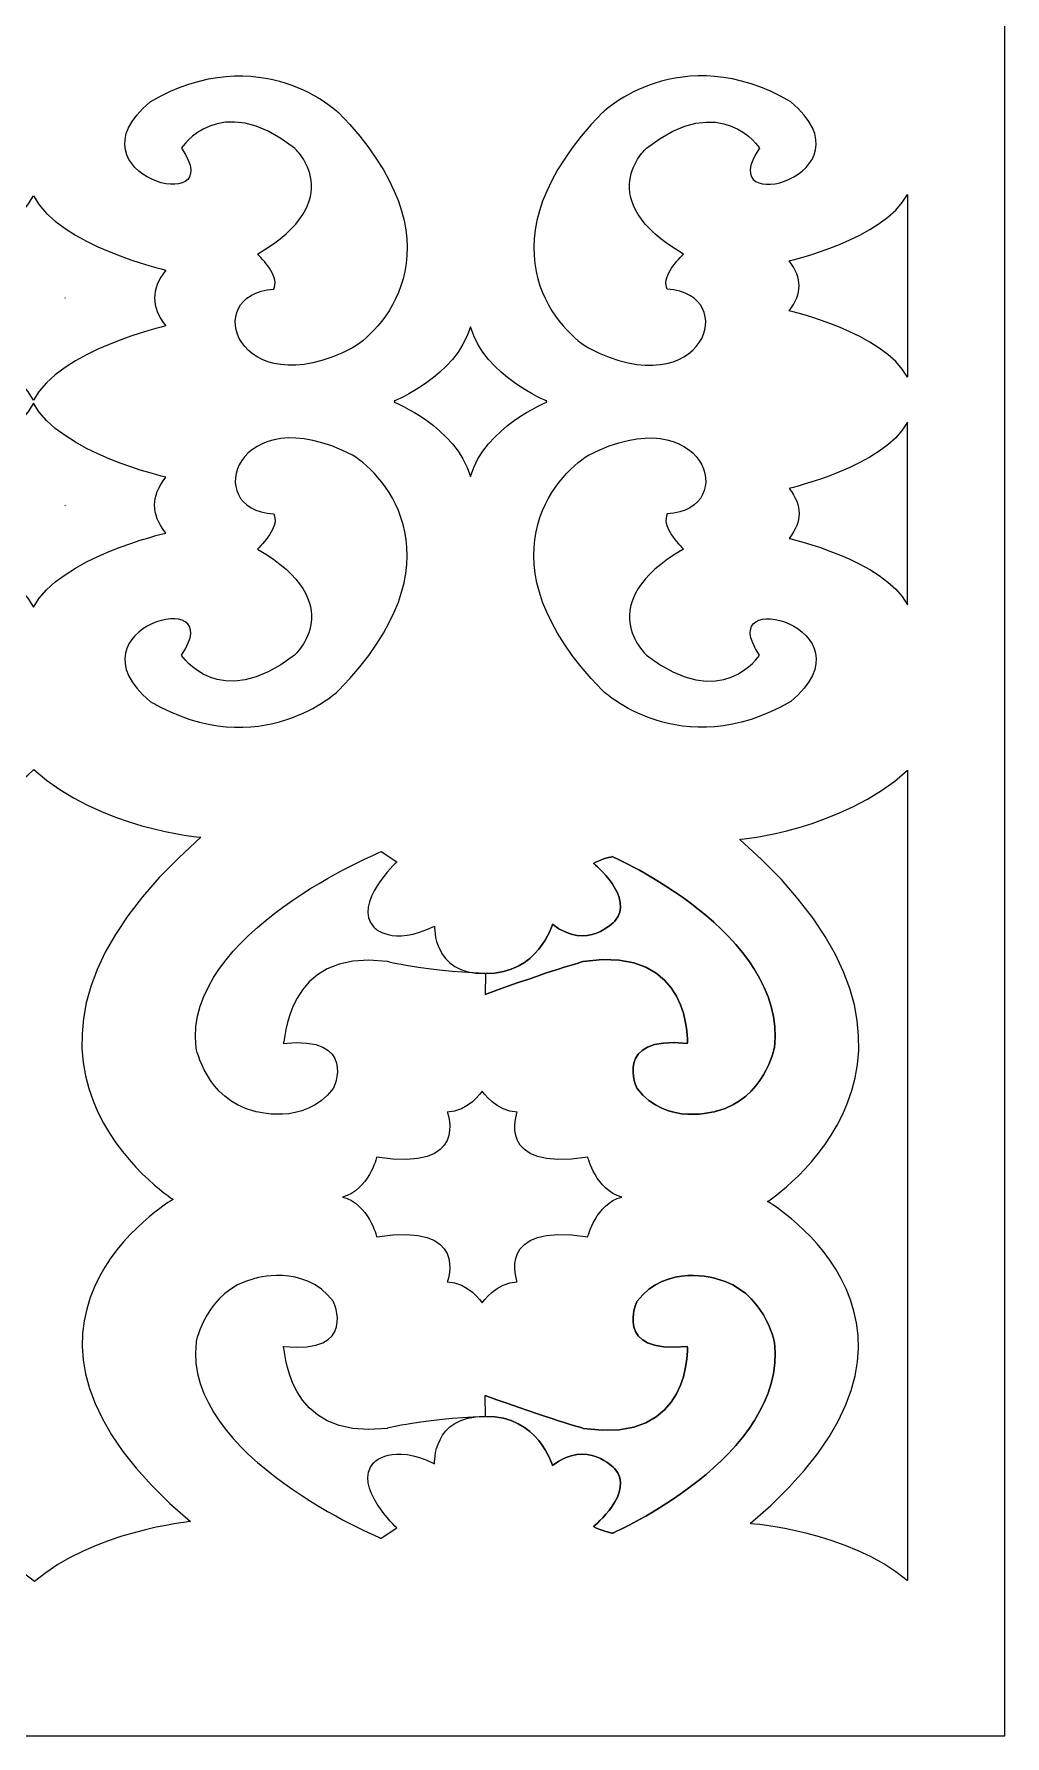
# Model space of a CAD drawing. Header units: centimetres. Extents: x 1.9 to 15.8, y -9.5 to 9.5.
# Drawn here: x 5.05 to 8.25, y -9.5 to -3.9 of the extents above; entities that cross this region are included whole.
import ezdxf

# ---------------------------------------------------------------- set-up
doc = ezdxf.new("R2010")
doc.units = ezdxf.units.CM
doc.header["$MEASUREMENT"] = 0
doc.layers.add('layer 1', color=7, linetype='Continuous')

msp = doc.modelspace()

# ---------------------------------------------------------------- linework, layer by layer
at = {"layer": 'layer 1', "color": 7}
for points, knots in [([(1.85394, -9.50001), (1.85394, -9.50001), (1.85394, 9.5), (1.85394, 9.5), (1.85394, 9.5), (1.85394, 9.5), (8.24616, 9.5), (8.24616, 9.5), (8.24616, 9.5), (8.24616, 9.5), (8.24616, -9.50001), (8.24616, -9.50001), (8.24616, -9.50001), (8.24616, -9.50001), (1.85394, -9.50001), (1.85394, -9.50001)], [0, 0, 0, 0, 0.2, 0.2, 0.2, 0.2, 0.4, 0.4, 0.4, 0.4, 0.6, 0.6, 0.6, 0.6, 1, 1, 1, 1]), ([(5.83895, -4.73905), (5.59472, -4.75215), (5.71639, -5.12937), (6.09849, -4.9321), (6.09849, -4.9321), (6.20579, -4.86706), (6.4664, -4.5831), (6.05234, -4.15735), (6.05234, -4.15735), (6.05234, -4.15735), (5.79646, -3.91145), (5.43201, -4.12154), (5.43201, -4.12154), (5.14683, -4.36299), (5.69819, -4.5102), (5.5354, -4.27433), (5.5354, -4.27433), (5.5354, -4.27433), (5.65946, -4.08096), (5.9076, -4.27433), (5.9076, -4.27433), (5.9076, -4.27433), (6.0937, -4.44384), (5.78612, -4.62289), (5.78612, -4.62289), (5.81272, -4.6514), (5.85768, -4.70082), (5.83895, -4.73905)], [0, 0, 0, 0, 0.125, 0.125, 0.125, 0.125, 0.25, 0.25, 0.25, 0.25, 0.375, 0.375, 0.375, 0.375, 0.5, 0.5, 0.5, 0.5, 0.625, 0.625, 0.625, 0.625, 0.75, 0.75, 0.75, 0.75, 1, 1, 1, 1]), ([(7.13465, -4.73905), (7.37887, -4.75215), (7.25721, -5.12937), (6.87512, -4.9321), (6.87512, -4.9321), (6.76781, -4.86706), (6.50721, -4.5831), (6.92126, -4.15735), (6.92126, -4.15735), (6.92126, -4.15735), (7.17715, -3.91145), (7.54159, -4.12154), (7.54159, -4.12154), (7.82677, -4.36299), (7.27541, -4.5102), (7.4382, -4.27433), (7.4382, -4.27433), (7.4382, -4.27433), (7.31414, -4.08096), (7.066, -4.27433), (7.066, -4.27433), (7.066, -4.27433), (6.8799, -4.44384), (7.18748, -4.62289), (7.18748, -4.62289), (7.16088, -4.6514), (7.11592, -4.70082), (7.13465, -4.73905)], [0, 0, 0, 0, 0.125, 0.125, 0.125, 0.125, 0.25, 0.25, 0.25, 0.25, 0.375, 0.375, 0.375, 0.375, 0.5, 0.5, 0.5, 0.5, 0.625, 0.625, 0.625, 0.625, 0.75, 0.75, 0.75, 0.75, 1, 1, 1, 1]), ([(5.04853, -5.10388), (5.13253, -4.94012), (5.484, -4.85968), (5.484, -4.85968), (5.484, -4.85968), (5.4577, -4.82791), (5.44785, -4.79615), (5.44653, -4.76774), (5.44653, -4.76774), (5.44785, -4.73933), (5.4577, -4.70757), (5.484, -4.6758), (5.484, -4.6758), (5.484, -4.6758), (5.13253, -4.59536), (5.04853, -4.4316), (5.04853, -4.4316), (4.96453, -4.59536), (4.61306, -4.6758), (4.61306, -4.6758), (4.61306, -4.6758), (4.63936, -4.70757), (4.64921, -4.73933), (4.65053, -4.76774), (4.65053, -4.76774), (4.64921, -4.79615), (4.63936, -4.82791), (4.61306, -4.85968), (4.61306, -4.85968), (4.61306, -4.85968), (4.96453, -4.94012), (5.04853, -5.10388)], [0, 0, 0, 0, 0.1111111, 0.1111111, 0.1111111, 0.1111111, 0.2222222, 0.2222222, 0.2222222, 0.2222222, 0.3333333, 0.3333333, 0.3333333, 0.3333333, 0.4444444, 0.4444444, 0.4444444, 0.4444444, 0.5555556, 0.5555556, 0.5555556, 0.5555556, 0.6666667, 0.6666667, 0.6666667, 0.6666667, 0.7777778, 0.7777778, 0.7777778, 0.7777778, 1, 1, 1, 1]), ([(7.92507, -4.4268), (7.92502, -4.42691), (7.92495, -4.42701), (7.9249, -4.42712), (7.9249, -4.42712), (7.84944, -4.57345), (7.5354, -4.64533), (7.5354, -4.64533), (7.5354, -4.64533), (7.55893, -4.67375), (7.56774, -4.70218), (7.56892, -4.7276), (7.56892, -4.7276), (7.56774, -4.75302), (7.55893, -4.78144), (7.5354, -4.80987), (7.5354, -4.80987), (7.5354, -4.80987), (7.84958, -4.88178), (7.92495, -5.02816), (7.92495, -5.02816), (7.92499, -5.02824), (7.92503, -5.02831), (7.92507, -5.02839), (7.92507, -5.02839), (7.92507, -5.02839), (7.92507, -4.4268), (7.92507, -4.4268)], [0, 0, 0, 0, 0.125, 0.125, 0.125, 0.125, 0.25, 0.25, 0.25, 0.25, 0.375, 0.375, 0.375, 0.375, 0.5, 0.5, 0.5, 0.5, 0.625, 0.625, 0.625, 0.625, 0.75, 0.75, 0.75, 0.75, 1, 1, 1, 1]), ([(5.15217, -4.76774), (5.15216, -4.76751), (5.15214, -4.76728), (5.15213, -4.76706), (5.15213, -4.76706), (5.15213, -4.76706), (5.15217, -4.76774), (5.15217, -4.76774)], [0, 0, 0, 0, 0.3333333, 0.3333333, 0.3333333, 0.3333333, 1, 1, 1, 1]), ([(6.73684, -5.10856), (6.73692, -5.10873), (6.737, -5.10889), (6.73708, -5.10906), (6.73708, -5.10906), (6.7373, -5.10955), (6.73753, -5.11003), (6.73776, -5.11051), (6.73776, -5.11051), (6.73776, -5.11051), (6.53521, -5.19096), (6.4868, -5.35472), (6.4868, -5.35472), (6.43839, -5.19096), (6.23584, -5.11051), (6.23584, -5.11051), (6.23584, -5.11051), (6.23607, -5.11002), (6.2363, -5.10954), (6.23653, -5.10905), (6.23653, -5.10905), (6.23661, -5.10888), (6.23668, -5.10872), (6.23676, -5.10856), (6.23676, -5.10856), (6.23668, -5.10839), (6.23661, -5.10823), (6.23653, -5.10807), (6.23653, -5.10807), (6.2363, -5.10758), (6.23607, -5.10709), (6.23584, -5.1066), (6.23584, -5.1066), (6.23584, -5.1066), (6.43839, -5.02616), (6.4868, -4.8624), (6.4868, -4.8624), (6.53521, -5.02616), (6.73776, -5.1066), (6.73776, -5.1066), (6.73776, -5.1066), (6.73753, -5.10708), (6.7373, -5.10757), (6.73708, -5.10805), (6.73708, -5.10805), (6.737, -5.10822), (6.73692, -5.10839), (6.73684, -5.10856)], [0, 0, 0, 0, 0.0769231, 0.0769231, 0.0769231, 0.0769231, 0.1538462, 0.1538462, 0.1538462, 0.1538462, 0.2307692, 0.2307692, 0.2307692, 0.2307692, 0.3076923, 0.3076923, 0.3076923, 0.3076923, 0.3846154, 0.3846154, 0.3846154, 0.3846154, 0.4615385, 0.4615385, 0.4615385, 0.4615385, 0.5384615, 0.5384615, 0.5384615, 0.5384615, 0.6153846, 0.6153846, 0.6153846, 0.6153846, 0.6923077, 0.6923077, 0.6923077, 0.6923077, 0.7692308, 0.7692308, 0.7692308, 0.7692308, 0.8461538, 0.8461538, 0.8461538, 0.8461538, 1, 1, 1, 1]), ([(5.83895, -5.47807), (5.59472, -5.46496), (5.71639, -5.08775), (6.09849, -5.28501), (6.09849, -5.28501), (6.20579, -5.35006), (6.4664, -5.63402), (6.05234, -6.05976), (6.05234, -6.05976), (6.05234, -6.05976), (5.79646, -6.30566), (5.43201, -6.09557), (5.43201, -6.09557), (5.14683, -5.85413), (5.69819, -5.70692), (5.5354, -5.94278), (5.5354, -5.94278), (5.5354, -5.94278), (5.65946, -6.13616), (5.9076, -5.94278), (5.9076, -5.94278), (5.9076, -5.94278), (6.0937, -5.77328), (5.78612, -5.59422), (5.78612, -5.59422), (5.81272, -5.56572), (5.85768, -5.51629), (5.83895, -5.47807)], [0, 0, 0, 0, 0.125, 0.125, 0.125, 0.125, 0.25, 0.25, 0.25, 0.25, 0.375, 0.375, 0.375, 0.375, 0.5, 0.5, 0.5, 0.5, 0.625, 0.625, 0.625, 0.625, 0.75, 0.75, 0.75, 0.75, 1, 1, 1, 1]), ([(7.13465, -5.47807), (7.37887, -5.46496), (7.25721, -5.08775), (6.87512, -5.28501), (6.87512, -5.28501), (6.76781, -5.35006), (6.50721, -5.63402), (6.92126, -6.05976), (6.92126, -6.05976), (6.92126, -6.05976), (7.17715, -6.30566), (7.54159, -6.09557), (7.54159, -6.09557), (7.82677, -5.85413), (7.27541, -5.70692), (7.4382, -5.94278), (7.4382, -5.94278), (7.4382, -5.94278), (7.31414, -6.13616), (7.066, -5.94278), (7.066, -5.94278), (7.066, -5.94278), (6.8799, -5.77328), (7.18748, -5.59422), (7.18748, -5.59422), (7.16088, -5.56572), (7.11592, -5.51629), (7.13465, -5.47807)], [0, 0, 0, 0, 0.125, 0.125, 0.125, 0.125, 0.25, 0.25, 0.25, 0.25, 0.375, 0.375, 0.375, 0.375, 0.5, 0.5, 0.5, 0.5, 0.625, 0.625, 0.625, 0.625, 0.75, 0.75, 0.75, 0.75, 1, 1, 1, 1]), ([(5.04853, -5.11324), (5.13253, -5.277), (5.484, -5.35744), (5.484, -5.35744), (5.484, -5.35744), (5.4577, -5.38921), (5.44785, -5.42097), (5.44653, -5.44938), (5.44653, -5.44938), (5.44785, -5.47778), (5.4577, -5.50954), (5.484, -5.54131), (5.484, -5.54131), (5.484, -5.54131), (5.13253, -5.62176), (5.04853, -5.78552), (5.04853, -5.78552), (4.96453, -5.62176), (4.61306, -5.54131), (4.61306, -5.54131), (4.61306, -5.54131), (4.63936, -5.50954), (4.64921, -5.47778), (4.65053, -5.44938), (4.65053, -5.44938), (4.64921, -5.42097), (4.63936, -5.38921), (4.61306, -5.35744), (4.61306, -5.35744), (4.61306, -5.35744), (4.96453, -5.277), (5.04853, -5.11324)], [0, 0, 0, 0, 0.1111111, 0.1111111, 0.1111111, 0.1111111, 0.2222222, 0.2222222, 0.2222222, 0.2222222, 0.3333333, 0.3333333, 0.3333333, 0.3333333, 0.4444444, 0.4444444, 0.4444444, 0.4444444, 0.5555556, 0.5555556, 0.5555556, 0.5555556, 0.6666667, 0.6666667, 0.6666667, 0.6666667, 0.7777778, 0.7777778, 0.7777778, 0.7777778, 1, 1, 1, 1]), ([(7.92507, -5.77734), (7.92502, -5.77723), (7.92495, -5.77713), (7.9249, -5.77702), (7.9249, -5.77702), (7.84944, -5.63069), (7.5354, -5.55881), (7.5354, -5.55881), (7.5354, -5.55881), (7.55893, -5.53039), (7.56774, -5.50196), (7.56892, -5.47654), (7.56892, -5.47654), (7.56774, -5.45112), (7.55893, -5.4227), (7.5354, -5.39427), (7.5354, -5.39427), (7.5354, -5.39427), (7.84958, -5.32236), (7.92495, -5.17598), (7.92495, -5.17598), (7.92499, -5.1759), (7.92503, -5.17583), (7.92507, -5.17575), (7.92507, -5.17575), (7.92507, -5.17575), (7.92507, -5.77734), (7.92507, -5.77734)], [0, 0, 0, 0, 0.125, 0.125, 0.125, 0.125, 0.25, 0.25, 0.25, 0.25, 0.375, 0.375, 0.375, 0.375, 0.5, 0.5, 0.5, 0.5, 0.625, 0.625, 0.625, 0.625, 0.75, 0.75, 0.75, 0.75, 1, 1, 1, 1]), ([(5.15217, -5.44938), (5.15216, -5.4496), (5.15214, -5.44983), (5.15213, -5.45006), (5.15213, -5.45006), (5.15213, -5.45006), (5.15217, -5.44938), (5.15217, -5.44938)], [0, 0, 0, 0, 0.3333333, 0.3333333, 0.3333333, 0.3333333, 1, 1, 1, 1]), ([(5.05157, -8.99213), (5.2417, -8.82685), (5.56472, -8.7943), (5.56472, -8.7943), (5.56472, -8.7943), (4.79863, -8.14868), (5.50771, -7.73403), (5.50771, -7.73403), (5.50771, -7.73403), (5.50771, -7.73403), (4.7746, -7.26525), (5.59935, -6.54254), (5.59935, -6.54254), (5.59935, -6.54254), (5.26499, -6.51536), (5.04983, -6.31968), (5.04983, -6.31968), (4.83491, -6.51977), (4.49551, -6.54934), (4.49551, -6.54934), (4.49551, -6.54934), (5.32025, -7.27205), (4.58715, -7.74084), (4.58715, -7.74084), (4.58715, -7.74084), (4.58715, -7.74084), (5.29622, -8.15549), (4.53013, -8.8011), (4.53013, -8.8011), (4.53013, -8.8011), (4.86145, -8.82685), (5.05157, -8.99213)], [0, 0, 0, 0, 0.1111111, 0.1111111, 0.1111111, 0.1111111, 0.2222222, 0.2222222, 0.2222222, 0.2222222, 0.3333333, 0.3333333, 0.3333333, 0.3333333, 0.4444444, 0.4444444, 0.4444444, 0.4444444, 0.5555556, 0.5555556, 0.5555556, 0.5555556, 0.6666667, 0.6666667, 0.6666667, 0.6666667, 0.7777778, 0.7777778, 0.7777778, 0.7777778, 1, 1, 1, 1]), ([(7.92507, -6.32187), (7.92499, -6.32194), (7.92491, -6.32201), (7.92483, -6.32209), (7.92483, -6.32209), (7.70978, -6.51998), (7.37315, -6.54934), (7.37315, -6.54934), (7.37315, -6.54934), (8.1979, -7.27205), (7.46479, -7.74084), (7.46479, -7.74084), (7.46479, -7.74084), (7.46479, -7.74084), (8.17387, -8.15549), (7.40777, -8.80111), (7.40777, -8.80111), (7.40777, -8.80111), (7.73379, -8.82647), (7.92461, -8.98822), (7.92461, -8.98822), (7.92476, -8.98835), (7.92492, -8.98848), (7.92507, -8.98861), (7.92507, -8.98861), (7.92507, -8.98861), (7.92507, -6.32187), (7.92507, -6.32187)], [0, 0, 0, 0, 0.125, 0.125, 0.125, 0.125, 0.25, 0.25, 0.25, 0.25, 0.375, 0.375, 0.375, 0.375, 0.5, 0.5, 0.5, 0.5, 0.625, 0.625, 0.625, 0.625, 0.75, 0.75, 0.75, 0.75, 1, 1, 1, 1]), ([(6.53446, -6.99048), (6.53445, -6.99048), (6.53445, -6.99048), (6.53444, -6.99048), (6.53444, -6.99048), (6.36114, -6.99414), (6.36845, -6.83492), (6.36845, -6.83492), (6.36845, -6.83492), (6.22758, -6.90452), (6.1687, -6.83845), (6.1687, -6.83845), (6.1687, -6.83845), (6.09699, -6.76117), (6.24438, -6.62345), (6.24438, -6.62345), (6.24438, -6.62345), (6.24438, -6.62345), (6.1929, -6.58964), (6.1929, -6.58964), (6.1929, -6.58964), (6.1929, -6.58964), (5.54121, -6.8567), (5.58327, -7.23501), (5.58327, -7.23501), (5.58327, -7.23501), (5.61648, -7.40474), (5.77367, -7.44359), (5.77367, -7.44359), (5.77367, -7.44359), (5.93827, -7.49569), (6.03522, -7.36952), (6.03522, -7.36952), (6.03522, -7.36952), (6.11894, -7.1945), (5.86997, -7.22095), (5.86997, -7.22095), (5.87953, -7.22684), (5.86884, -6.9069), (6.21228, -6.95134), (6.21228, -6.95134), (6.21228, -6.95134), (6.32345, -6.98198), (6.53446, -6.99048)], [0, 0, 0, 0, 0.0833333, 0.0833333, 0.0833333, 0.0833333, 0.1666667, 0.1666667, 0.1666667, 0.1666667, 0.25, 0.25, 0.25, 0.25, 0.3333333, 0.3333333, 0.3333333, 0.3333333, 0.4166667, 0.4166667, 0.4166667, 0.4166667, 0.5, 0.5, 0.5, 0.5, 0.5833333, 0.5833333, 0.5833333, 0.5833333, 0.6666667, 0.6666667, 0.6666667, 0.6666667, 0.75, 0.75, 0.75, 0.75, 0.8333333, 0.8333333, 0.8333333, 0.8333333, 1, 1, 1, 1]), ([(6.53596, -6.99048), (6.70927, -6.99416), (6.75708, -6.82856), (6.75708, -6.82856), (6.75708, -6.82856), (6.87063, -6.91872), (6.96028, -6.81936), (6.96028, -6.81936), (6.96028, -6.81936), (7.03199, -6.74208), (6.89209, -6.62868), (6.89209, -6.62868), (6.89209, -6.62868), (6.9165, -6.61318), (6.95369, -6.60609), (6.95369, -6.60609), (6.95369, -6.60609), (6.95369, -6.60609), (7.52921, -6.8567), (7.48715, -7.23501), (7.48715, -7.23501), (7.48715, -7.23501), (7.45394, -7.40474), (7.29675, -7.44359), (7.29675, -7.44359), (7.29675, -7.44359), (7.13215, -7.49569), (7.0352, -7.36952), (7.0352, -7.36952), (7.0352, -7.36952), (6.95147, -7.1945), (7.20045, -7.22095), (7.20045, -7.22095), (7.20045, -7.22095), (7.21984, -6.89567), (6.85814, -6.95134), (6.85814, -6.95134), (6.85814, -6.95134), (6.74697, -6.98198), (6.53521, -7.05959), (6.53521, -7.05959), (6.53521, -7.05959), (6.53596, -6.99048), (6.53596, -6.99048)], [0, 0, 0, 0, 0.0833333, 0.0833333, 0.0833333, 0.0833333, 0.1666667, 0.1666667, 0.1666667, 0.1666667, 0.25, 0.25, 0.25, 0.25, 0.3333333, 0.3333333, 0.3333333, 0.3333333, 0.4166667, 0.4166667, 0.4166667, 0.4166667, 0.5, 0.5, 0.5, 0.5, 0.5833333, 0.5833333, 0.5833333, 0.5833333, 0.6666667, 0.6666667, 0.6666667, 0.6666667, 0.75, 0.75, 0.75, 0.75, 0.8333333, 0.8333333, 0.8333333, 0.8333333, 1, 1, 1, 1]), ([(6.98517, -7.72628), (6.89963, -7.7485), (6.87291, -7.85713), (6.87291, -7.85713), (6.87291, -7.85713), (6.56553, -7.80775), (6.64037, -8.00525), (6.64037, -8.00525), (6.64037, -8.00525), (6.57355, -8.00525), (6.52544, -8.07438), (6.52544, -8.07438), (6.52544, -8.07438), (6.52544, -8.07438), (6.47732, -8.00525), (6.4105, -8.00525), (6.4105, -8.00525), (6.4105, -8.00525), (6.48534, -7.80775), (6.17796, -7.85713), (6.17796, -7.85713), (6.17796, -7.85713), (6.15123, -7.7485), (6.0657, -7.72628), (6.0657, -7.72628), (6.15123, -7.70406), (6.17796, -7.59543), (6.17796, -7.59543), (6.17796, -7.59543), (6.48534, -7.64481), (6.4105, -7.44731), (6.4105, -7.44731), (6.4105, -7.44731), (6.47732, -7.44731), (6.52544, -7.37818), (6.52544, -7.37818), (6.52544, -7.37818), (6.52544, -7.37818), (6.57355, -7.44731), (6.64037, -7.44731), (6.64037, -7.44731), (6.64037, -7.44731), (6.56553, -7.64481), (6.87291, -7.59543), (6.87291, -7.59543), (6.87291, -7.59543), (6.89963, -7.70406), (6.98517, -7.72628)], [0, 0, 0, 0, 0.0769231, 0.0769231, 0.0769231, 0.0769231, 0.1538462, 0.1538462, 0.1538462, 0.1538462, 0.2307692, 0.2307692, 0.2307692, 0.2307692, 0.3076923, 0.3076923, 0.3076923, 0.3076923, 0.3846154, 0.3846154, 0.3846154, 0.3846154, 0.4615385, 0.4615385, 0.4615385, 0.4615385, 0.5384615, 0.5384615, 0.5384615, 0.5384615, 0.6153846, 0.6153846, 0.6153846, 0.6153846, 0.6923077, 0.6923077, 0.6923077, 0.6923077, 0.7692308, 0.7692308, 0.7692308, 0.7692308, 0.8461538, 0.8461538, 0.8461538, 0.8461538, 1, 1, 1, 1]), ([(6.53446, -8.4485), (6.53445, -8.4485), (6.53445, -8.4485), (6.53444, -8.4485), (6.53444, -8.4485), (6.36114, -8.44484), (6.36845, -8.60406), (6.36845, -8.60406), (6.36845, -8.60406), (6.22758, -8.53446), (6.1687, -8.60053), (6.1687, -8.60053), (6.1687, -8.60053), (6.09699, -8.67781), (6.24438, -8.81554), (6.24438, -8.81554), (6.24438, -8.81554), (6.24438, -8.81554), (6.1929, -8.84934), (6.1929, -8.84934), (6.1929, -8.84934), (6.1929, -8.84934), (5.54121, -8.58228), (5.58327, -8.20397), (5.58327, -8.20397), (5.58327, -8.20397), (5.61648, -8.03424), (5.77367, -7.99539), (5.77367, -7.99539), (5.77367, -7.99539), (5.93827, -7.94329), (6.03522, -8.06947), (6.03522, -8.06947), (6.03522, -8.06947), (6.11894, -8.24449), (5.86997, -8.21803), (5.86997, -8.21803), (5.87953, -8.21214), (5.86884, -8.53207), (6.21228, -8.48764), (6.21228, -8.48764), (6.21228, -8.48764), (6.32345, -8.45701), (6.53446, -8.4485)], [0, 0, 0, 0, 0.0833333, 0.0833333, 0.0833333, 0.0833333, 0.1666667, 0.1666667, 0.1666667, 0.1666667, 0.25, 0.25, 0.25, 0.25, 0.3333333, 0.3333333, 0.3333333, 0.3333333, 0.4166667, 0.4166667, 0.4166667, 0.4166667, 0.5, 0.5, 0.5, 0.5, 0.5833333, 0.5833333, 0.5833333, 0.5833333, 0.6666667, 0.6666667, 0.6666667, 0.6666667, 0.75, 0.75, 0.75, 0.75, 0.8333333, 0.8333333, 0.8333333, 0.8333333, 1, 1, 1, 1]), ([(6.53596, -8.4485), (6.70927, -8.44482), (6.75708, -8.61042), (6.75708, -8.61042), (6.75708, -8.61042), (6.87063, -8.52026), (6.96028, -8.61962), (6.96028, -8.61962), (6.96028, -8.61962), (7.03199, -8.6969), (6.89209, -8.8103), (6.89209, -8.8103), (6.89209, -8.8103), (6.9165, -8.82581), (6.95369, -8.83289), (6.95369, -8.83289), (6.95369, -8.83289), (6.95369, -8.83289), (7.52921, -8.58228), (7.48715, -8.20397), (7.48715, -8.20397), (7.48715, -8.20397), (7.45394, -8.03424), (7.29675, -7.99539), (7.29675, -7.99539), (7.29675, -7.99539), (7.13215, -7.94329), (7.0352, -8.06947), (7.0352, -8.06947), (7.0352, -8.06947), (6.95147, -8.24449), (7.20045, -8.21803), (7.20045, -8.21803), (7.20045, -8.21803), (7.21984, -8.54332), (6.85814, -8.48764), (6.85814, -8.48764), (6.85814, -8.48764), (6.74697, -8.45701), (6.53521, -8.37939), (6.53521, -8.37939), (6.53521, -8.37939), (6.53596, -8.4485), (6.53596, -8.4485)], [0, 0, 0, 0, 0.0833333, 0.0833333, 0.0833333, 0.0833333, 0.1666667, 0.1666667, 0.1666667, 0.1666667, 0.25, 0.25, 0.25, 0.25, 0.3333333, 0.3333333, 0.3333333, 0.3333333, 0.4166667, 0.4166667, 0.4166667, 0.4166667, 0.5, 0.5, 0.5, 0.5, 0.5833333, 0.5833333, 0.5833333, 0.5833333, 0.6666667, 0.6666667, 0.6666667, 0.6666667, 0.75, 0.75, 0.75, 0.75, 0.8333333, 0.8333333, 0.8333333, 0.8333333, 1, 1, 1, 1])]:
    msp.add_open_spline(points, degree=3, knots=knots, dxfattribs=at)
at = {"layer": 'layer 1', "color": 250, "lineweight": 9}
for points, knots in [([(1.85394, -9.50001), (1.85394, -9.50001), (1.85394, 9.5), (1.85394, 9.5), (1.85394, 9.5), (1.85394, 9.5), (8.24616, 9.5), (8.24616, 9.5), (8.24616, 9.5), (8.24616, 9.5), (8.24616, -9.50001), (8.24616, -9.50001), (8.24616, -9.50001), (8.24616, -9.50001), (1.85394, -9.50001), (1.85394, -9.50001)], [0, 0, 0, 0, 0.2, 0.2, 0.2, 0.2, 0.4, 0.4, 0.4, 0.4, 0.6, 0.6, 0.6, 0.6, 1, 1, 1, 1]), ([(5.83895, -4.73905), (5.59472, -4.75215), (5.71639, -5.12937), (6.09849, -4.9321), (6.09849, -4.9321), (6.20579, -4.86706), (6.4664, -4.5831), (6.05234, -4.15735), (6.05234, -4.15735), (6.05234, -4.15735), (5.79646, -3.91145), (5.43201, -4.12154), (5.43201, -4.12154), (5.14683, -4.36299), (5.69819, -4.5102), (5.5354, -4.27433), (5.5354, -4.27433), (5.5354, -4.27433), (5.65946, -4.08096), (5.9076, -4.27433), (5.9076, -4.27433), (5.9076, -4.27433), (6.0937, -4.44384), (5.78612, -4.62289), (5.78612, -4.62289), (5.81272, -4.6514), (5.85768, -4.70082), (5.83895, -4.73905)], [0, 0, 0, 0, 0.125, 0.125, 0.125, 0.125, 0.25, 0.25, 0.25, 0.25, 0.375, 0.375, 0.375, 0.375, 0.5, 0.5, 0.5, 0.5, 0.625, 0.625, 0.625, 0.625, 0.75, 0.75, 0.75, 0.75, 1, 1, 1, 1]), ([(7.13465, -4.73905), (7.37887, -4.75215), (7.25721, -5.12937), (6.87512, -4.9321), (6.87512, -4.9321), (6.76781, -4.86706), (6.50721, -4.5831), (6.92126, -4.15735), (6.92126, -4.15735), (6.92126, -4.15735), (7.17715, -3.91145), (7.54159, -4.12154), (7.54159, -4.12154), (7.82677, -4.36299), (7.27541, -4.5102), (7.4382, -4.27433), (7.4382, -4.27433), (7.4382, -4.27433), (7.31414, -4.08096), (7.066, -4.27433), (7.066, -4.27433), (7.066, -4.27433), (6.8799, -4.44384), (7.18748, -4.62289), (7.18748, -4.62289), (7.16088, -4.6514), (7.11592, -4.70082), (7.13465, -4.73905)], [0, 0, 0, 0, 0.125, 0.125, 0.125, 0.125, 0.25, 0.25, 0.25, 0.25, 0.375, 0.375, 0.375, 0.375, 0.5, 0.5, 0.5, 0.5, 0.625, 0.625, 0.625, 0.625, 0.75, 0.75, 0.75, 0.75, 1, 1, 1, 1]), ([(5.04853, -5.10388), (5.13253, -4.94012), (5.484, -4.85968), (5.484, -4.85968), (5.484, -4.85968), (5.4577, -4.82791), (5.44785, -4.79615), (5.44653, -4.76774), (5.44653, -4.76774), (5.44785, -4.73933), (5.4577, -4.70757), (5.484, -4.6758), (5.484, -4.6758), (5.484, -4.6758), (5.13253, -4.59536), (5.04853, -4.4316), (5.04853, -4.4316), (4.96453, -4.59536), (4.61306, -4.6758), (4.61306, -4.6758), (4.61306, -4.6758), (4.63936, -4.70757), (4.64921, -4.73933), (4.65053, -4.76774), (4.65053, -4.76774), (4.64921, -4.79615), (4.63936, -4.82791), (4.61306, -4.85968), (4.61306, -4.85968), (4.61306, -4.85968), (4.96453, -4.94012), (5.04853, -5.10388)], [0, 0, 0, 0, 0.1111111, 0.1111111, 0.1111111, 0.1111111, 0.2222222, 0.2222222, 0.2222222, 0.2222222, 0.3333333, 0.3333333, 0.3333333, 0.3333333, 0.4444444, 0.4444444, 0.4444444, 0.4444444, 0.5555556, 0.5555556, 0.5555556, 0.5555556, 0.6666667, 0.6666667, 0.6666667, 0.6666667, 0.7777778, 0.7777778, 0.7777778, 0.7777778, 1, 1, 1, 1]), ([(7.92507, -4.4268), (7.92502, -4.42691), (7.92495, -4.42701), (7.9249, -4.42712), (7.9249, -4.42712), (7.84944, -4.57345), (7.5354, -4.64533), (7.5354, -4.64533), (7.5354, -4.64533), (7.55893, -4.67375), (7.56774, -4.70218), (7.56892, -4.7276), (7.56892, -4.7276), (7.56774, -4.75302), (7.55893, -4.78144), (7.5354, -4.80987), (7.5354, -4.80987), (7.5354, -4.80987), (7.84958, -4.88178), (7.92495, -5.02816), (7.92495, -5.02816), (7.92499, -5.02824), (7.92503, -5.02831), (7.92507, -5.02839), (7.92507, -5.02839), (7.92507, -5.02839), (7.92507, -4.4268), (7.92507, -4.4268)], [0, 0, 0, 0, 0.125, 0.125, 0.125, 0.125, 0.25, 0.25, 0.25, 0.25, 0.375, 0.375, 0.375, 0.375, 0.5, 0.5, 0.5, 0.5, 0.625, 0.625, 0.625, 0.625, 0.75, 0.75, 0.75, 0.75, 1, 1, 1, 1]), ([(6.73684, -5.10856), (6.73692, -5.10873), (6.737, -5.10889), (6.73708, -5.10906), (6.73708, -5.10906), (6.7373, -5.10955), (6.73753, -5.11003), (6.73776, -5.11051), (6.73776, -5.11051), (6.73776, -5.11051), (6.53521, -5.19096), (6.4868, -5.35472), (6.4868, -5.35472), (6.43839, -5.19096), (6.23584, -5.11051), (6.23584, -5.11051), (6.23584, -5.11051), (6.23607, -5.11002), (6.2363, -5.10954), (6.23653, -5.10905), (6.23653, -5.10905), (6.23661, -5.10888), (6.23668, -5.10872), (6.23676, -5.10856), (6.23676, -5.10856), (6.23668, -5.10839), (6.23661, -5.10823), (6.23653, -5.10807), (6.23653, -5.10807), (6.2363, -5.10758), (6.23607, -5.10709), (6.23584, -5.1066), (6.23584, -5.1066), (6.23584, -5.1066), (6.43839, -5.02616), (6.4868, -4.8624), (6.4868, -4.8624), (6.53521, -5.02616), (6.73776, -5.1066), (6.73776, -5.1066), (6.73776, -5.1066), (6.73753, -5.10708), (6.7373, -5.10757), (6.73708, -5.10805), (6.73708, -5.10805), (6.737, -5.10822), (6.73692, -5.10839), (6.73684, -5.10856)], [0, 0, 0, 0, 0.0769231, 0.0769231, 0.0769231, 0.0769231, 0.1538462, 0.1538462, 0.1538462, 0.1538462, 0.2307692, 0.2307692, 0.2307692, 0.2307692, 0.3076923, 0.3076923, 0.3076923, 0.3076923, 0.3846154, 0.3846154, 0.3846154, 0.3846154, 0.4615385, 0.4615385, 0.4615385, 0.4615385, 0.5384615, 0.5384615, 0.5384615, 0.5384615, 0.6153846, 0.6153846, 0.6153846, 0.6153846, 0.6923077, 0.6923077, 0.6923077, 0.6923077, 0.7692308, 0.7692308, 0.7692308, 0.7692308, 0.8461538, 0.8461538, 0.8461538, 0.8461538, 1, 1, 1, 1]), ([(5.83895, -5.47807), (5.59472, -5.46496), (5.71639, -5.08775), (6.09849, -5.28501), (6.09849, -5.28501), (6.20579, -5.35006), (6.4664, -5.63402), (6.05234, -6.05976), (6.05234, -6.05976), (6.05234, -6.05976), (5.79646, -6.30566), (5.43201, -6.09557), (5.43201, -6.09557), (5.14683, -5.85413), (5.69819, -5.70692), (5.5354, -5.94278), (5.5354, -5.94278), (5.5354, -5.94278), (5.65946, -6.13616), (5.9076, -5.94278), (5.9076, -5.94278), (5.9076, -5.94278), (6.0937, -5.77328), (5.78612, -5.59422), (5.78612, -5.59422), (5.81272, -5.56572), (5.85768, -5.51629), (5.83895, -5.47807)], [0, 0, 0, 0, 0.125, 0.125, 0.125, 0.125, 0.25, 0.25, 0.25, 0.25, 0.375, 0.375, 0.375, 0.375, 0.5, 0.5, 0.5, 0.5, 0.625, 0.625, 0.625, 0.625, 0.75, 0.75, 0.75, 0.75, 1, 1, 1, 1]), ([(7.13465, -5.47807), (7.37887, -5.46496), (7.25721, -5.08775), (6.87512, -5.28501), (6.87512, -5.28501), (6.76781, -5.35006), (6.50721, -5.63402), (6.92126, -6.05976), (6.92126, -6.05976), (6.92126, -6.05976), (7.17715, -6.30566), (7.54159, -6.09557), (7.54159, -6.09557), (7.82677, -5.85413), (7.27541, -5.70692), (7.4382, -5.94278), (7.4382, -5.94278), (7.4382, -5.94278), (7.31414, -6.13616), (7.066, -5.94278), (7.066, -5.94278), (7.066, -5.94278), (6.8799, -5.77328), (7.18748, -5.59422), (7.18748, -5.59422), (7.16088, -5.56572), (7.11592, -5.51629), (7.13465, -5.47807)], [0, 0, 0, 0, 0.125, 0.125, 0.125, 0.125, 0.25, 0.25, 0.25, 0.25, 0.375, 0.375, 0.375, 0.375, 0.5, 0.5, 0.5, 0.5, 0.625, 0.625, 0.625, 0.625, 0.75, 0.75, 0.75, 0.75, 1, 1, 1, 1]), ([(5.04853, -5.11324), (5.13253, -5.277), (5.484, -5.35744), (5.484, -5.35744), (5.484, -5.35744), (5.4577, -5.38921), (5.44785, -5.42097), (5.44653, -5.44938), (5.44653, -5.44938), (5.44785, -5.47778), (5.4577, -5.50954), (5.484, -5.54131), (5.484, -5.54131), (5.484, -5.54131), (5.13253, -5.62176), (5.04853, -5.78552), (5.04853, -5.78552), (4.96453, -5.62176), (4.61306, -5.54131), (4.61306, -5.54131), (4.61306, -5.54131), (4.63936, -5.50954), (4.64921, -5.47778), (4.65053, -5.44938), (4.65053, -5.44938), (4.64921, -5.42097), (4.63936, -5.38921), (4.61306, -5.35744), (4.61306, -5.35744), (4.61306, -5.35744), (4.96453, -5.277), (5.04853, -5.11324)], [0, 0, 0, 0, 0.1111111, 0.1111111, 0.1111111, 0.1111111, 0.2222222, 0.2222222, 0.2222222, 0.2222222, 0.3333333, 0.3333333, 0.3333333, 0.3333333, 0.4444444, 0.4444444, 0.4444444, 0.4444444, 0.5555556, 0.5555556, 0.5555556, 0.5555556, 0.6666667, 0.6666667, 0.6666667, 0.6666667, 0.7777778, 0.7777778, 0.7777778, 0.7777778, 1, 1, 1, 1]), ([(7.92507, -5.77734), (7.92502, -5.77723), (7.92495, -5.77713), (7.9249, -5.77702), (7.9249, -5.77702), (7.84944, -5.63069), (7.5354, -5.55881), (7.5354, -5.55881), (7.5354, -5.55881), (7.55893, -5.53039), (7.56774, -5.50196), (7.56892, -5.47654), (7.56892, -5.47654), (7.56774, -5.45112), (7.55893, -5.4227), (7.5354, -5.39427), (7.5354, -5.39427), (7.5354, -5.39427), (7.84958, -5.32236), (7.92495, -5.17598), (7.92495, -5.17598), (7.92499, -5.1759), (7.92503, -5.17583), (7.92507, -5.17575), (7.92507, -5.17575), (7.92507, -5.17575), (7.92507, -5.77734), (7.92507, -5.77734)], [0, 0, 0, 0, 0.125, 0.125, 0.125, 0.125, 0.25, 0.25, 0.25, 0.25, 0.375, 0.375, 0.375, 0.375, 0.5, 0.5, 0.5, 0.5, 0.625, 0.625, 0.625, 0.625, 0.75, 0.75, 0.75, 0.75, 1, 1, 1, 1]), ([(5.05157, -8.99213), (5.2417, -8.82685), (5.56472, -8.7943), (5.56472, -8.7943), (5.56472, -8.7943), (4.79863, -8.14868), (5.50771, -7.73403), (5.50771, -7.73403), (5.50771, -7.73403), (5.50771, -7.73403), (4.7746, -7.26525), (5.59935, -6.54254), (5.59935, -6.54254), (5.59935, -6.54254), (5.26499, -6.51536), (5.04983, -6.31968), (5.04983, -6.31968), (4.83491, -6.51977), (4.49551, -6.54934), (4.49551, -6.54934), (4.49551, -6.54934), (5.32025, -7.27205), (4.58715, -7.74084), (4.58715, -7.74084), (4.58715, -7.74084), (4.58715, -7.74084), (5.29622, -8.15549), (4.53013, -8.8011), (4.53013, -8.8011), (4.53013, -8.8011), (4.86145, -8.82685), (5.05157, -8.99213)], [0, 0, 0, 0, 0.1111111, 0.1111111, 0.1111111, 0.1111111, 0.2222222, 0.2222222, 0.2222222, 0.2222222, 0.3333333, 0.3333333, 0.3333333, 0.3333333, 0.4444444, 0.4444444, 0.4444444, 0.4444444, 0.5555556, 0.5555556, 0.5555556, 0.5555556, 0.6666667, 0.6666667, 0.6666667, 0.6666667, 0.7777778, 0.7777778, 0.7777778, 0.7777778, 1, 1, 1, 1]), ([(7.92507, -6.32187), (7.92499, -6.32194), (7.92491, -6.32201), (7.92483, -6.32209), (7.92483, -6.32209), (7.70978, -6.51998), (7.37315, -6.54934), (7.37315, -6.54934), (7.37315, -6.54934), (8.1979, -7.27205), (7.46479, -7.74084), (7.46479, -7.74084), (7.46479, -7.74084), (7.46479, -7.74084), (8.17387, -8.15549), (7.40777, -8.80111), (7.40777, -8.80111), (7.40777, -8.80111), (7.73379, -8.82647), (7.92461, -8.98822), (7.92461, -8.98822), (7.92476, -8.98835), (7.92492, -8.98848), (7.92507, -8.98861), (7.92507, -8.98861), (7.92507, -8.98861), (7.92507, -6.32187), (7.92507, -6.32187)], [0, 0, 0, 0, 0.125, 0.125, 0.125, 0.125, 0.25, 0.25, 0.25, 0.25, 0.375, 0.375, 0.375, 0.375, 0.5, 0.5, 0.5, 0.5, 0.625, 0.625, 0.625, 0.625, 0.75, 0.75, 0.75, 0.75, 1, 1, 1, 1]), ([(6.53446, -6.99048), (6.53445, -6.99048), (6.53445, -6.99048), (6.53444, -6.99048), (6.53444, -6.99048), (6.36114, -6.99414), (6.36845, -6.83492), (6.36845, -6.83492), (6.36845, -6.83492), (6.22758, -6.90452), (6.1687, -6.83845), (6.1687, -6.83845), (6.1687, -6.83845), (6.09699, -6.76117), (6.24438, -6.62345), (6.24438, -6.62345), (6.24438, -6.62345), (6.24438, -6.62345), (6.1929, -6.58964), (6.1929, -6.58964), (6.1929, -6.58964), (6.1929, -6.58964), (5.54121, -6.8567), (5.58327, -7.23501), (5.58327, -7.23501), (5.58327, -7.23501), (5.61648, -7.40474), (5.77367, -7.44359), (5.77367, -7.44359), (5.77367, -7.44359), (5.93827, -7.49569), (6.03522, -7.36952), (6.03522, -7.36952), (6.03522, -7.36952), (6.11894, -7.1945), (5.86997, -7.22095), (5.86997, -7.22095), (5.87953, -7.22684), (5.86884, -6.9069), (6.21228, -6.95134), (6.21228, -6.95134), (6.21228, -6.95134), (6.32345, -6.98198), (6.53446, -6.99048)], [0, 0, 0, 0, 0.0833333, 0.0833333, 0.0833333, 0.0833333, 0.1666667, 0.1666667, 0.1666667, 0.1666667, 0.25, 0.25, 0.25, 0.25, 0.3333333, 0.3333333, 0.3333333, 0.3333333, 0.4166667, 0.4166667, 0.4166667, 0.4166667, 0.5, 0.5, 0.5, 0.5, 0.5833333, 0.5833333, 0.5833333, 0.5833333, 0.6666667, 0.6666667, 0.6666667, 0.6666667, 0.75, 0.75, 0.75, 0.75, 0.8333333, 0.8333333, 0.8333333, 0.8333333, 1, 1, 1, 1]), ([(6.53596, -6.99048), (6.70927, -6.99416), (6.75708, -6.82856), (6.75708, -6.82856), (6.75708, -6.82856), (6.87063, -6.91872), (6.96028, -6.81936), (6.96028, -6.81936), (6.96028, -6.81936), (7.03199, -6.74208), (6.89209, -6.62868), (6.89209, -6.62868), (6.89209, -6.62868), (6.9165, -6.61318), (6.95369, -6.60609), (6.95369, -6.60609), (6.95369, -6.60609), (6.95369, -6.60609), (7.52921, -6.8567), (7.48715, -7.23501), (7.48715, -7.23501), (7.48715, -7.23501), (7.45394, -7.40474), (7.29675, -7.44359), (7.29675, -7.44359), (7.29675, -7.44359), (7.13215, -7.49569), (7.0352, -7.36952), (7.0352, -7.36952), (7.0352, -7.36952), (6.95147, -7.1945), (7.20045, -7.22095), (7.20045, -7.22095), (7.20045, -7.22095), (7.21984, -6.89567), (6.85814, -6.95134), (6.85814, -6.95134), (6.85814, -6.95134), (6.74697, -6.98198), (6.53521, -7.05959)], [0, 0, 0, 0, 0.0909091, 0.0909091, 0.0909091, 0.0909091, 0.1818182, 0.1818182, 0.1818182, 0.1818182, 0.2727273, 0.2727273, 0.2727273, 0.2727273, 0.3636364, 0.3636364, 0.3636364, 0.3636364, 0.4545455, 0.4545455, 0.4545455, 0.4545455, 0.5454545, 0.5454545, 0.5454545, 0.5454545, 0.6363636, 0.6363636, 0.6363636, 0.6363636, 0.7272727, 0.7272727, 0.7272727, 0.7272727, 0.8181818, 0.8181818, 0.8181818, 0.8181818, 1, 1, 1, 1]), ([(6.98517, -7.72628), (6.89963, -7.7485), (6.87291, -7.85713), (6.87291, -7.85713), (6.87291, -7.85713), (6.56553, -7.80775), (6.64037, -8.00525), (6.64037, -8.00525), (6.64037, -8.00525), (6.57355, -8.00525), (6.52544, -8.07438), (6.52544, -8.07438), (6.52544, -8.07438), (6.52544, -8.07438), (6.47732, -8.00525), (6.4105, -8.00525), (6.4105, -8.00525), (6.4105, -8.00525), (6.48534, -7.80775), (6.17796, -7.85713), (6.17796, -7.85713), (6.17796, -7.85713), (6.15123, -7.7485), (6.0657, -7.72628), (6.0657, -7.72628), (6.15123, -7.70406), (6.17796, -7.59543), (6.17796, -7.59543), (6.17796, -7.59543), (6.48534, -7.64481), (6.4105, -7.44731), (6.4105, -7.44731), (6.4105, -7.44731), (6.47732, -7.44731), (6.52544, -7.37818), (6.52544, -7.37818), (6.52544, -7.37818), (6.52544, -7.37818), (6.57355, -7.44731), (6.64037, -7.44731), (6.64037, -7.44731), (6.64037, -7.44731), (6.56553, -7.64481), (6.87291, -7.59543), (6.87291, -7.59543), (6.87291, -7.59543), (6.89963, -7.70406), (6.98517, -7.72628)], [0, 0, 0, 0, 0.0769231, 0.0769231, 0.0769231, 0.0769231, 0.1538462, 0.1538462, 0.1538462, 0.1538462, 0.2307692, 0.2307692, 0.2307692, 0.2307692, 0.3076923, 0.3076923, 0.3076923, 0.3076923, 0.3846154, 0.3846154, 0.3846154, 0.3846154, 0.4615385, 0.4615385, 0.4615385, 0.4615385, 0.5384615, 0.5384615, 0.5384615, 0.5384615, 0.6153846, 0.6153846, 0.6153846, 0.6153846, 0.6923077, 0.6923077, 0.6923077, 0.6923077, 0.7692308, 0.7692308, 0.7692308, 0.7692308, 0.8461538, 0.8461538, 0.8461538, 0.8461538, 1, 1, 1, 1]), ([(6.53446, -8.4485), (6.53445, -8.4485), (6.53445, -8.4485), (6.53444, -8.4485), (6.53444, -8.4485), (6.36114, -8.44484), (6.36845, -8.60406), (6.36845, -8.60406), (6.36845, -8.60406), (6.22758, -8.53446), (6.1687, -8.60053), (6.1687, -8.60053), (6.1687, -8.60053), (6.09699, -8.67781), (6.24438, -8.81554), (6.24438, -8.81554), (6.24438, -8.81554), (6.24438, -8.81554), (6.1929, -8.84934), (6.1929, -8.84934), (6.1929, -8.84934), (6.1929, -8.84934), (5.54121, -8.58228), (5.58327, -8.20397), (5.58327, -8.20397), (5.58327, -8.20397), (5.61648, -8.03424), (5.77367, -7.99539), (5.77367, -7.99539), (5.77367, -7.99539), (5.93827, -7.94329), (6.03522, -8.06947), (6.03522, -8.06947), (6.03522, -8.06947), (6.11894, -8.24449), (5.86997, -8.21803), (5.86997, -8.21803), (5.87953, -8.21214), (5.86884, -8.53207), (6.21228, -8.48764), (6.21228, -8.48764), (6.21228, -8.48764), (6.32345, -8.45701), (6.53446, -8.4485)], [0, 0, 0, 0, 0.0833333, 0.0833333, 0.0833333, 0.0833333, 0.1666667, 0.1666667, 0.1666667, 0.1666667, 0.25, 0.25, 0.25, 0.25, 0.3333333, 0.3333333, 0.3333333, 0.3333333, 0.4166667, 0.4166667, 0.4166667, 0.4166667, 0.5, 0.5, 0.5, 0.5, 0.5833333, 0.5833333, 0.5833333, 0.5833333, 0.6666667, 0.6666667, 0.6666667, 0.6666667, 0.75, 0.75, 0.75, 0.75, 0.8333333, 0.8333333, 0.8333333, 0.8333333, 1, 1, 1, 1]), ([(6.53596, -8.4485), (6.70927, -8.44482), (6.75708, -8.61042), (6.75708, -8.61042), (6.75708, -8.61042), (6.87063, -8.52026), (6.96028, -8.61962), (6.96028, -8.61962), (6.96028, -8.61962), (7.03199, -8.6969), (6.89209, -8.8103), (6.89209, -8.8103), (6.89209, -8.8103), (6.9165, -8.82581), (6.95369, -8.83289), (6.95369, -8.83289), (6.95369, -8.83289), (6.95369, -8.83289), (7.52921, -8.58228), (7.48715, -8.20397), (7.48715, -8.20397), (7.48715, -8.20397), (7.45394, -8.03424), (7.29675, -7.99539), (7.29675, -7.99539), (7.29675, -7.99539), (7.13215, -7.94329), (7.0352, -8.06947), (7.0352, -8.06947), (7.0352, -8.06947), (6.95147, -8.24449), (7.20045, -8.21803), (7.20045, -8.21803), (7.20045, -8.21803), (7.21984, -8.54332), (6.85814, -8.48764), (6.85814, -8.48764), (6.85814, -8.48764), (6.74697, -8.45701), (6.53521, -8.37939)], [0, 0, 0, 0, 0.0909091, 0.0909091, 0.0909091, 0.0909091, 0.1818182, 0.1818182, 0.1818182, 0.1818182, 0.2727273, 0.2727273, 0.2727273, 0.2727273, 0.3636364, 0.3636364, 0.3636364, 0.3636364, 0.4545455, 0.4545455, 0.4545455, 0.4545455, 0.5454545, 0.5454545, 0.5454545, 0.5454545, 0.6363636, 0.6363636, 0.6363636, 0.6363636, 0.7272727, 0.7272727, 0.7272727, 0.7272727, 0.8181818, 0.8181818, 0.8181818, 0.8181818, 1, 1, 1, 1])]:
    msp.add_open_spline(points, degree=3, knots=knots, dxfattribs=at)
for points in [[(5.15217, -4.76774), (5.15216, -4.76751), (5.15214, -4.76728), (5.15213, -4.76706)], [(5.15217, -5.44938), (5.15216, -5.4496), (5.15214, -5.44983), (5.15213, -5.45006)]]:
    msp.add_open_spline(points, degree=3, dxfattribs=at)

doc.saveas('drawing.dxf')
